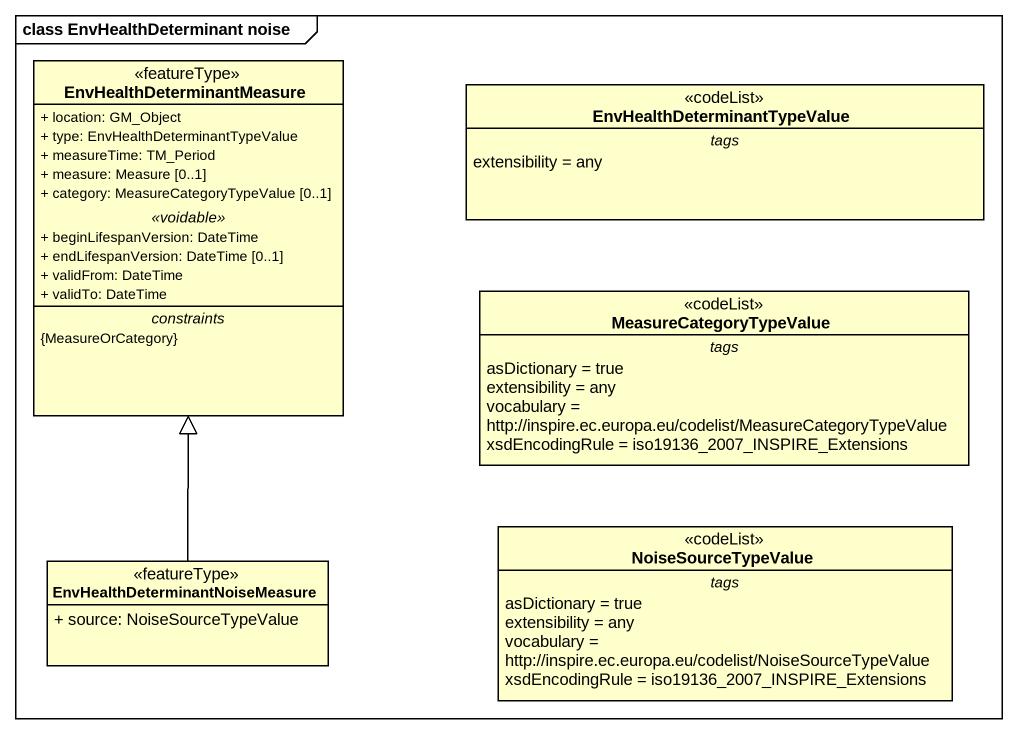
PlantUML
@startuml
mainframe class EnvHealthDeterminant noise
hide circle
hide empty members
skinparam classAttributeIconSize 0
class EnvHealthDeterminantMeasure <<featureType>> {
  + location: GM_Object
  + type: EnvHealthDeterminantTypeValue
  + measureTime: TM_Period
  + measure: Measure [0..1]
  + category: MeasureCategoryTypeValue [0..1]
  .. <<voidable>> ..
  + beginLifespanVersion: DateTime
  + endLifespanVersion: DateTime [0..1]
  + validFrom: DateTime
  + validTo: DateTime
  -- constraints --
  {MeasureOrCategory}
}
class "EnvHealthDeterminantTypeValue" as EnvHealthDeterminantTypeValu <<codeList>> {
  -- tags --
  extensibility = any
}
class MeasureCategoryTypeValue <<codeList>> {
  -- tags --
  asDictionary = true
  extensibility = any
  vocabulary = http://inspire.ec.europa.eu/codelist/MeasureCategoryTypeValue
  xsdEncodingRule = iso19136_2007_INSPIRE_Extensions
}
class "EnvHealthDeterminantNoiseMeasure" as EnvHealthDeterminantNoiseMea <<featureType>> {
  + source: NoiseSourceTypeValue
}
class NoiseSourceTypeValue <<codeList>> {
  -- tags --
  asDictionary = true
  extensibility = any
  vocabulary = http://inspire.ec.europa.eu/codelist/NoiseSourceTypeValue
  xsdEncodingRule = iso19136_2007_INSPIRE_Extensions
}
EnvHealthDeterminantNoiseMea -up-|> EnvHealthDeterminantMeasure
@enduml
